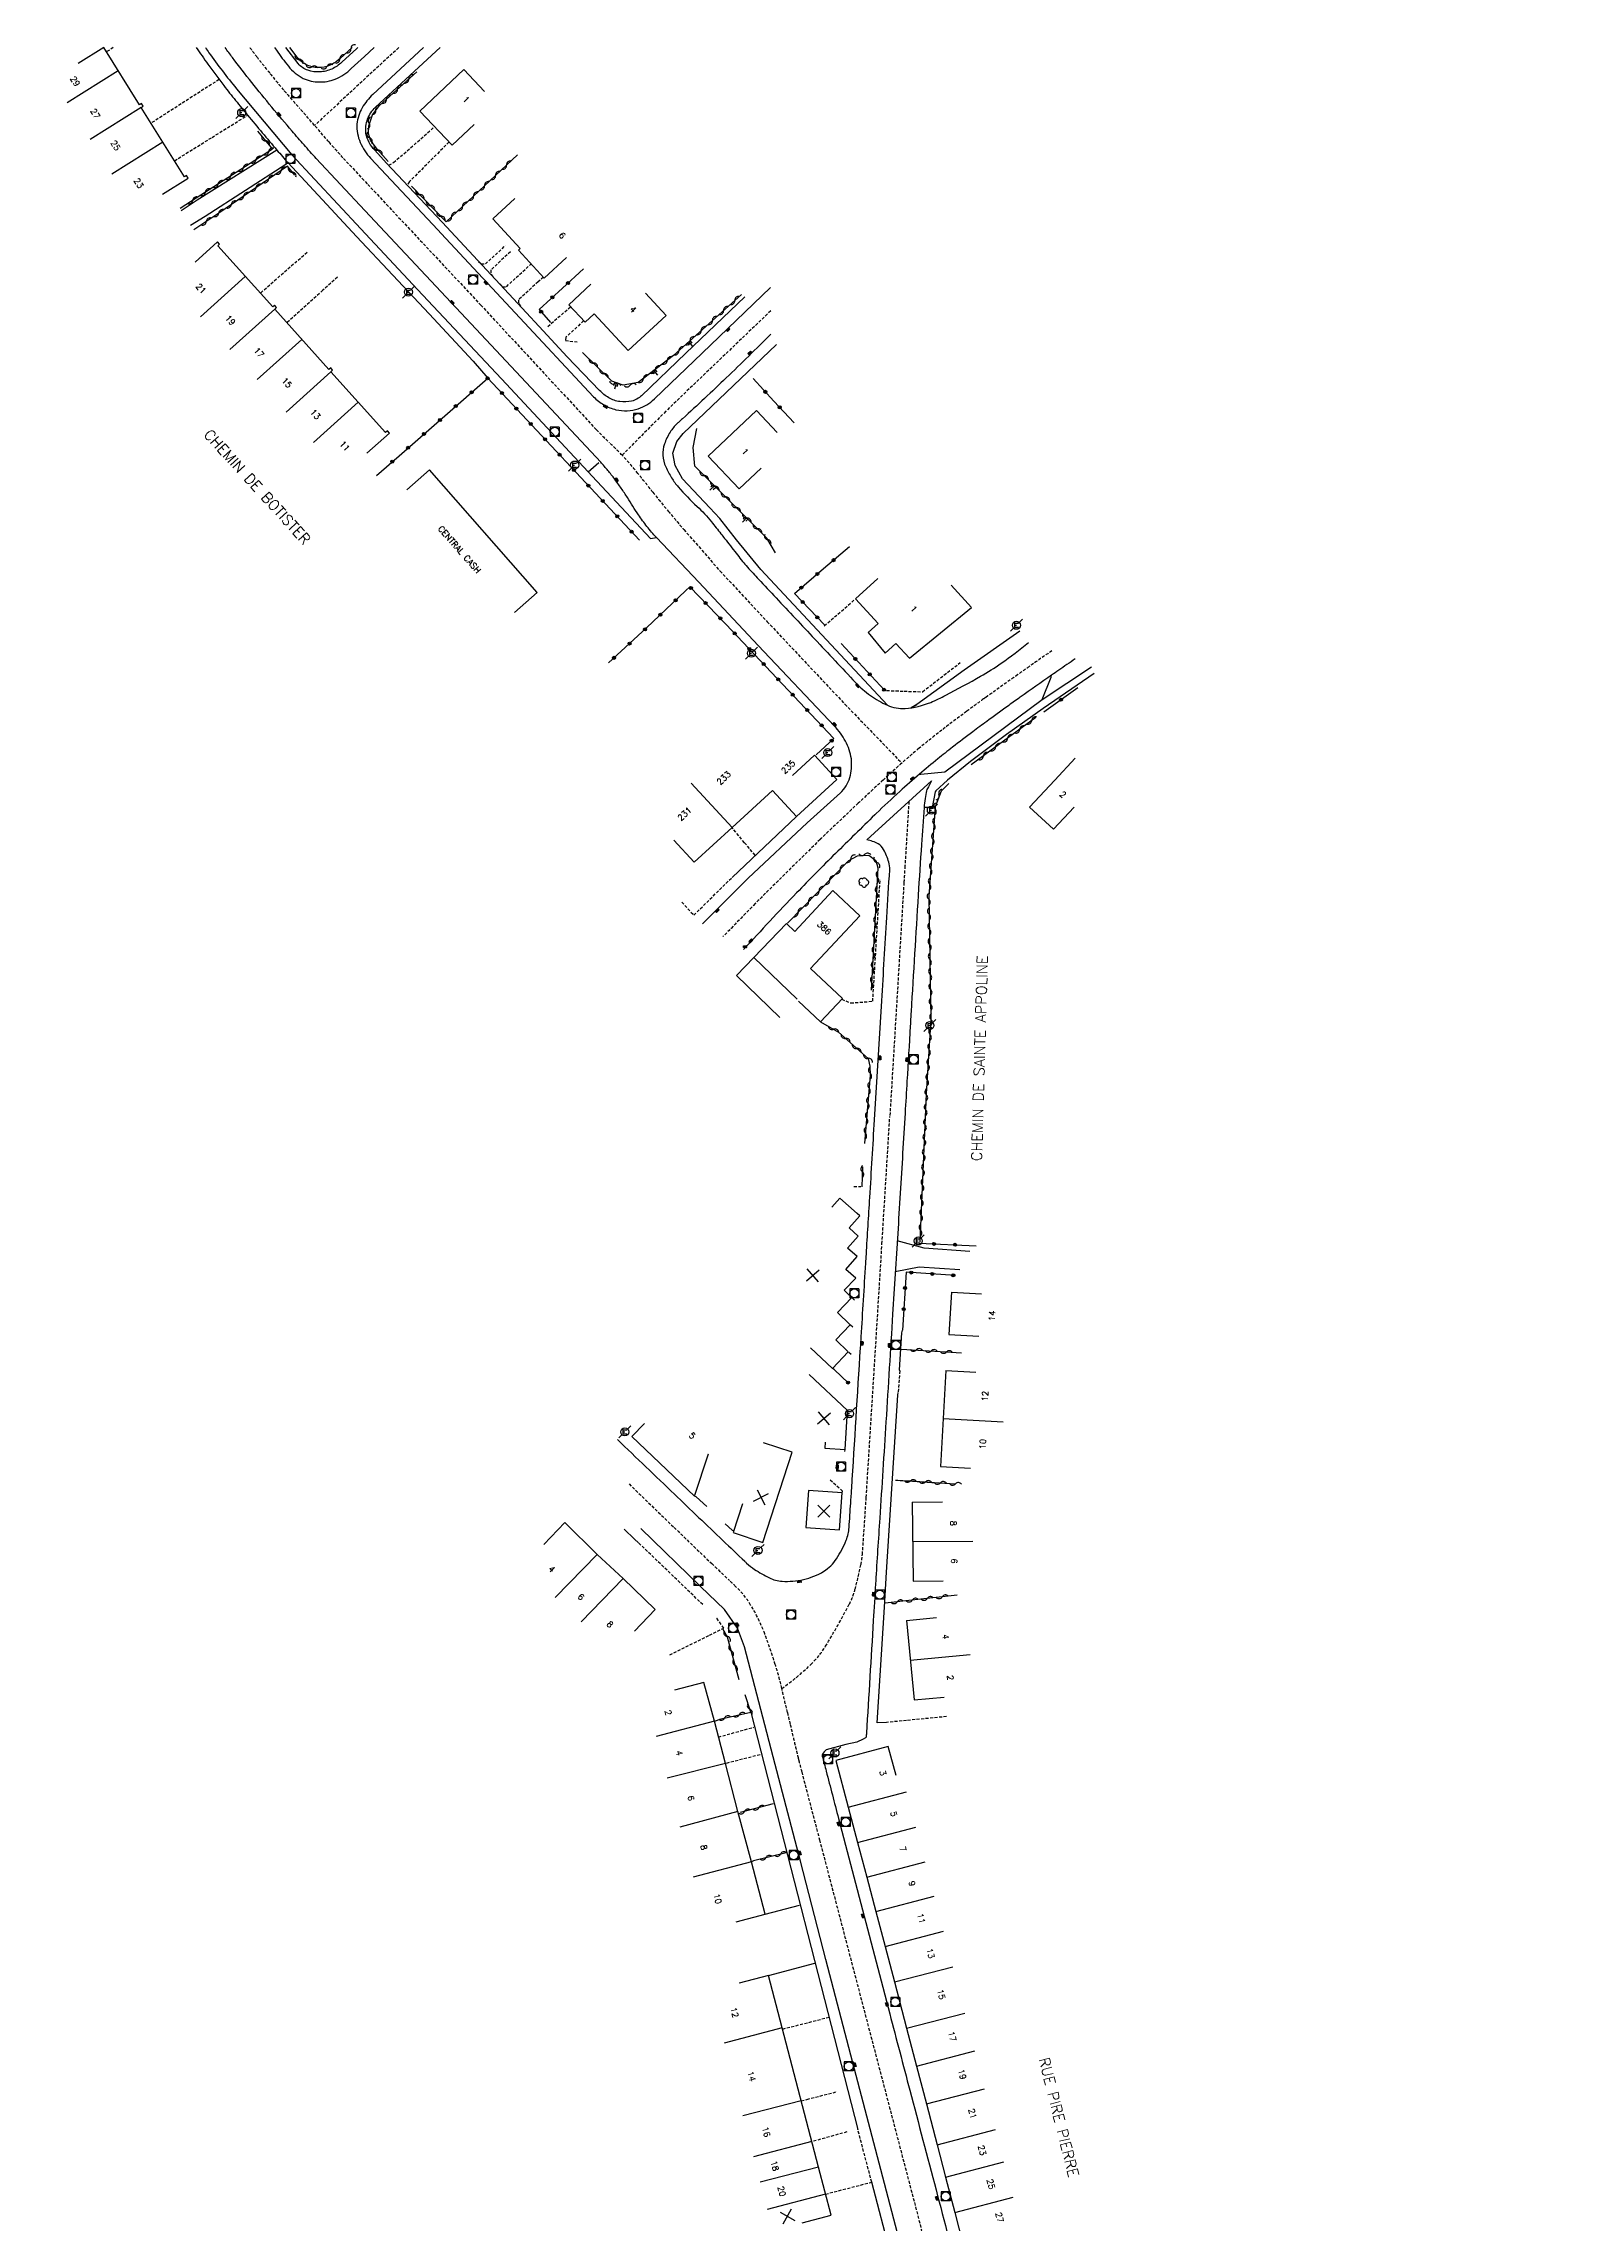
# Model space of a CAD drawing. Header units: millimetres. Extents: x 256000 to 257000, y 144000 to 145001.
# Drawn here: x 256135.8 to 256391, y 144638.7 to 145000.7 of the extents above; entities that cross this region are included whole.
import ezdxf
from ezdxf.enums import TextEntityAlignment as Align

# ---------------------------------------------------------------- set-up
doc = ezdxf.new("R2010")
doc.units = ezdxf.units.MM
doc.linetypes.add('DASHED', pattern=[0.75, 0.5, -0.25])
doc.layers.get('0').update_dxf_attribs({"linetype": 'CONTINUOUS'})
for name, color, linetype in [('W0001', 6, 'DASHED'), ('W0008', 7, 'CONTINUOUS'), ('W0017', 7, 'CONTINUOUS'), ('W0100', 7, 'CONTINUOUS'), ('W0112', 1, 'DASHED'), ('W0211', 2, 'CONTINUOUS'), ('W0300', 7, 'CONTINUOUS'), ('W0310', 3, 'CONTINUOUS'), ('W0322', 7, 'CONTINUOUS'), ('W0400', 7, 'CONTINUOUS'), ('W0420', 7, 'CONTINUOUS'), ('W0471', 7, 'CONTINUOUS'), ('W0984', 7, 'CONTINUOUS'), ('W0989', 7, 'CONTINUOUS'), ('W0991', 7, 'CONTINUOUS'), ('W1102', 7, 'CONTINUOUS')]:
    doc.layers.add(name, color=color, linetype=linetype)
doc.styles.get("Standard").update_dxf_attribs({"font": 'romans.shx', "width": 0.85})

# ---------------------------------------------------------------- blocks, each defined once
blk = doc.blocks.new('T420')
for p, q in [((0.75, 0.75), (-0.75, 0.75)), ((-0.75, 0.75), (-0.75, -0.75)), ((0.75, 0.75), (0.75, -0.75)), ((0.75, -0.75), (-0.75, -0.75))]:
    blk.add_line(p, q)
blk.add_ellipse((0, 0), major_axis=(-0.53, 0.53), ratio=1, start_param=3.926991, end_param=10.210176)
blk = doc.blocks.new('T400')
for p, q in [((-0.15, 0.3), (0.15, 0.3)), ((-0.15, -0.25), (-0.15, 0.3)), ((-0.15, 0.15), (0.15, 0.15)), ((-0.15, 0), (0.15, 0)), ((0.15, 0.3), (0.15, -0.25)), ((-0.15, -0.15), (0.15, -0.15)), ((-0.15, -0.25), (-0.15, -0.3)), ((-0.15, -0.3), (0.15, -0.3)), ((0.15, -0.3), (0.15, -0.25))]:
    blk.add_line(p, q)
blk = doc.blocks.new('T471')
for p, q in [((-0.333334, 0.333334), (-0.333334, -0.333334)), ((-0.333334, 0.333334), (0.333334, 0.333334)), ((-0.333334, 0), (0, 0)), ((0.500001, 0.500001), (1.000002, 1.000002)), ((-0.500001, -0.500001), (-1.000002, -1.000002)), ((-0.333334, -0.333334), (0.333334, -0.333334))]:
    blk.add_line(p, q)
blk.add_ellipse((0, 0), major_axis=(0.471405, 0.471405), ratio=1, start_param=5.4977871438, end_param=11.780972451)
blk = doc.blocks.new('T300')
for p, q in [((-0.8, 0.51), (-0.86, 0.34)), ((-0.86, 0.34), (-0.86, 0.17)), ((-0.86, 0.17), (-0.74, 0.06)), ((-0.69, 0.63), (-0.8, 0.51)), ((-0.8, -0.06), (-0.74, 0.06)), ((-0.74, 0.06), (-0.69, 0.11)), ((-0.57, 0.69), (-0.69, 0.63)), ((-0.46, 0.69), (-0.57, 0.69)), ((-0.29, 0.63), (-0.46, 0.69)), ((-0.29, 0.63), (-0.17, 0.74)), ((-0.23, 0.57), (-0.29, 0.63)), ((-0.17, 0.74), (-0.06, 0.8)), ((-0.06, 0.8), (0.06, 0.8)), ((0.06, 0.8), (0.23, 0.74)), ((0.23, 0.74), (0.34, 0.63)), ((0.34, 0.63), (0.4, 0.51)), ((0.46, 0.46), (0.34, 0.46)), ((0.4, 0.51), (0.4, 0.46)), ((0.57, 0.4), (0.46, 0.46)), ((0.57, 0.4), (0.69, 0.29)), ((0.69, 0.29), (0.74, 0.17)), ((0.74, 0.06), (0.69, -0.17)), ((0.74, 0.17), (0.74, 0.06)), ((-0.8, -0.17), (-0.8, -0.06)), ((-0.8, -0.23), (-0.8, -0.17)), ((-0.74, -0.34), (-0.8, -0.23)), ((-0.69, -0.4), (-0.74, -0.34)), ((-0.51, -0.46), (-0.69, -0.4)), ((-0.4, -0.46), (-0.51, -0.46)), ((-0.4, -0.46), (-0.34, -0.46)), ((-0.34, -0.46), (-0.34, -0.4)), ((-0.34, -0.51), (-0.34, -0.46)), ((-0.29, -0.63), (-0.34, -0.51)), ((-0.17, -0.74), (-0.29, -0.63)), ((-0.06, -0.8), (-0.17, -0.74)), ((0.06, -0.8), (-0.06, -0.8)), ((0.17, -0.74), (0.06, -0.8)), ((0.23, -0.69), (0.17, -0.74)), ((0.29, -0.46), (0.23, -0.46)), ((0.29, -0.63), (0.23, -0.69)), ((0.46, -0.4), (0.29, -0.46)), ((0.34, -0.51), (0.29, -0.63)), ((0.34, -0.51), (0.34, -0.46)), ((0.57, -0.34), (0.46, -0.4)), ((0.63, -0.29), (0.57, -0.34)), ((0.69, -0.17), (0.63, -0.29))]:
    blk.add_line(p, q)
blk = doc.blocks.new('t322o')
at = {"color": 0, "linetype": 'Continuous'}
for radius in [0.25, 0.15]:
    blk.add_circle((0, 0), radius, dxfattribs=at)
blk = doc.blocks.new('t310o')
at = {"color": 0, "linetype": 'Continuous'}
for centre, start, end in [((-0.5, 0.38), 216.8699, 323.1304), ((0.5, -0.37), 36.8699, 143.1303)]:
    blk.add_arc(centre, 0.625, start, end, dxfattribs=at)
blk = doc.blocks.new('t211o')
at = {"color": 0, "linetype": 'Continuous'}
for p, q in [((-0.29, 0.5), (-0.29, 0)), ((0, 1), (0, 0)), ((0.29, 0.5), (0.29, 0))]:
    blk.add_line(p, q, dxfattribs=at)
blk = doc.blocks.new('t991o')
at = {"color": 0, "linetype": 'Continuous'}
for p, q in [((-1, 1), (1, -1)), ((-1, -1), (1, 1))]:
    blk.add_line(p, q, dxfattribs=at)

msp = doc.modelspace()

# ---------------------------------------------------------------- linework, layer by layer
at = {"layer": 'W0001'}
for points in [[(256295.03, 144586.36, -0.000002), (256297.34, 144577.54, 0.000001), (256299.64, 144568.73, 0.000219)], [(256233.01, 144761.6, 0.000885), (256240.48, 144754.38, 0.001062), (256246.72, 144748.39, 0.000313), (256249.7, 144745.55, -0.000936), (256250.7, 144744.6, -0.06395), (256253.19, 144741.51, -0.047511), (256255.53, 144736.72, -0.014347), (256257.28, 144731.66, -0.018565), (256258.37, 144727.66, -0.001005), (256259.29, 144723.67, 0.002009), (256259.76, 144721.67, 0.000369), (256261.06, 144716.2, 0.004354), (256261.17, 144715.74, 0.00089), (256261.67, 144713.82, 0.000151), (256264.62, 144702.54, 0.000016), (256281.55, 144637.86, -0.000036), (256289.23, 144608.53)], [(256170.04, 145000, 0.002665), (256171.16, 144998.53, 0.006), (256173.42, 144995.66, 0.0068), (256175.76, 144992.84, 0.0042), (256178.27, 144989.97, -0.0024), (256180.79, 144987.09, -0.0004), (256183.16, 144984.34, 0.0097), (256185.58, 144981.62), (256189.62, 144977.3), (256208.36, 144957.3), (256227.56, 144936.61, 0.0143), (256229.7, 144934.47, -0.0102), (256231.85, 144932.35, -0.0208), (256234.47, 144929.34, -0.0028), (256236.96, 144926.2, 0.006), (256239.5, 144923.07, 0.0057), (256242.12, 144920), (256248.11, 144913.12), (256255.94, 144904.72), (256268.85, 144891.02), (256278.29, 144881.25), (256278.29, 144881.25)], [(256303.22, 144899.9, 0.001163), (256299.45, 144897.28, 0.002273), (256297.53, 144895.93, 0.000053), (256292.23, 144892.16, 0.000803), (256291.88, 144891.91, 0.005005), (256289.07, 144889.85, 0.003377), (256284.96, 144886.74, 0.008258), (256281.15, 144883.71, 0.010634), (256278.29, 144881.25, 0.003585), (256275.18, 144878.43, 0.002675), (256271.06, 144874.59, 0.000772), (256266.68, 144870.45, 0.00192), (256264.93, 144868.77, 0.002847), (256264.73, 144868.58, 0.00007), (256256.71, 144860.67, 0.003673), (256253.95, 144857.92, 0.001872), (256248.6, 144852.45), (256248.6, 144852.45)], [(256279.46, 144874.85, 0.000022), (256278.81, 144864.17, 0.000084), (256278.64, 144861.41), (256276.3, 144822.6, -0.00018), (256276.29, 144822.44, -0.000001), (256275, 144801.45, -0.000495), (256272.38, 144759.36, -0.002199), (256271.74, 144749.88, -0.034165), (256271.5, 144748.19, -0.013697), (256270.51, 144744.07, -0.054037), (256269.56, 144741.63, -0.017623), (256265.62, 144734.66, -0.063357), (256263.18, 144731.63, -0.039439), (256258.37, 144727.66), (256258.37, 144727.66)], [(256301.12, 144563.11, -0.000026), (256313.71, 144515.14, -0.002102)]]:
    msp.add_lwpolyline(points, format="xyb", dxfattribs=at)
for points in [[(256194.75, 145000), (256188.68, 144994.38), (256180.79, 144987.09), (256180.79, 144987.09)], [(256256.53, 144956.32), (256239.11, 144939.65), (256231.85, 144932.35), (256231.85, 144932.35)]]:
    msp.add_lwpolyline(points, dxfattribs=at)
at = {"layer": 'W0008'}
for p, q in [((256301.58, 144891.82), (256309.77, 144897.23)), ((256272.47, 144868.5), (256283.23, 144878.28)), ((256250.11, 144862.28), (256260.81, 144872.38)), ((256253.22, 144723.71), (256270.98, 144654.47)), ((256255.62, 144690.2), (256261.33, 144691.68)), ((256256.14, 144680.04), (256263.83, 144682.04))]:
    msp.add_line(p, q, dxfattribs=at)
for points in [[(256161.14, 145000, 0.004618), (256163.07, 144997.26, 0.0086), (256165.71, 144993.7, 0.0058), (256167.66, 144991.23, 0.0035), (256169.66, 144988.78, 0.0019), (256172.1, 144985.88, 0.0003), (256174.54, 144982.99, 0.0028), (256175.45, 144981.93, 0.0088), (256176.38, 144980.88), (256187.75, 144968.63), (256199.8, 144955.81), (256207.14, 144947.98), (256209.55, 144945.15), (256209.55, 144945.15)], [(256162.65, 145000, 0.001944), (256163.24, 144999.16, 0.0087), (256165.49, 144996.13, 0.0104), (256167.84, 144993.18), (256177.02, 144982.22), (256188.44, 144969.9), (256197.87, 144959.83), (256211.82, 144945.02), (256226.24, 144929.59), (256228, 144931.15), (256228, 144931.15)], [(256245.2, 144854.59), (256252.8, 144862.17), (256262.58, 144871.31), (256268.09, 144876.29, 0.1352), (256269.64, 144878.84, 0.1025), (256269.91, 144881.93, 0.0949), (256268.94, 144884.9, 0.0652), (256267.1, 144887.4), (256254.46, 144900.78), (256244.58, 144911.27), (256237.55, 144918.71, -0.0222), (256235.98, 144920.52, -0.0186), (256234.57, 144922.46, -0.0075), (256233.64, 144923.88, 0.0014), (256232.74, 144925.32, 0.0079), (256231.7, 144926.88, 0.0109), (256230.61, 144928.4, 0.0127), (256229.49, 144929.82, 0.0141), (256228.29, 144931.17), (256202.62, 144958.6), (256189.14, 144972.98), (256181.07, 144981.62, -0.0067), (256179.04, 144983.85, -0.0036), (256177.06, 144986.13, -0.0041), (256173.68, 144990.14, -0.0056), (256170.37, 144994.2, -0.007), (256167.17, 144998.35, -0.003331), (256165.94, 145000, -0.0048)], [(256174.13, 145000), (256174.46, 144999.56, 0.019), (256176.44, 144996.92, 0.1044), (256178.92, 144994.89, 0.1054), (256181.54, 144994.3, 0.0984), (256184.22, 144994.76, 0.0557), (256185.64, 144995.52, 0.036), (256186.89, 144996.52), (256189.09, 144998.53), (256190.67, 145000)], [(256187.95, 145000), (256187.82, 144999.88), (256185.3, 144997.56, -0.0806), (256183.64, 144996.45, -0.0932), (256181.67, 144995.96, -0.0991), (256179.67, 144996.25, -0.1404), (256178.08, 144997.35), (256176.01, 145000)], [(256198.87, 145000), (256190.46, 144992.24, 0.0781), (256188.69, 144990.01, 0.1086), (256187.83, 144987.32, 0.1183), (256188.38, 144984.26, 0.0881), (256190.1, 144981.63), (256201.24, 144969.75), (256201.81, 144969.14), (256214.1, 144955.99), (256227.11, 144942.06, 0.0727), (256228.81, 144940.71, 0.0745), (256230.83, 144939.9, 0.0674), (256232.7, 144939.72, 0.0704), (256234.53, 144940.06, 0.0581), (256235.96, 144940.73, 0.0525), (256237.21, 144941.7), (256245.14, 144949.3), (256256.51, 144960.18), (256256.51, 144960.18)], [(256252.21, 144958.62), (256242.45, 144949.29), (256235.09, 144942.23, -0.1279), (256233.43, 144941.34, -0.0995), (256231.48, 144941.24, -0.0925), (256229.64, 144941.89, -0.0718), (256228.12, 144943.08), (256222.75, 144948.66), (256218.76, 144952.99), (256215.28, 144956.73), (256201.95, 144971.02), (256192.75, 144980.84), (256190.78, 144982.97, -0.0623), (256189.84, 144984.26, -0.087), (256189.32, 144985.77, -0.1251), (256189.6, 144988.13, -0.1171), (256190.9, 144990.11), (256201.64, 145000)], [(256345.12, 144420.41, 0.000002), (256349.62, 144406.3, 0.000003), (256352.75, 144396.5, 0.00002)], [(256256.55, 144952.46, -0.005956), (256249.15, 144945.2, -0.006211), (256241.89, 144938.41, -0.000392), (256241.22, 144937.8, 0.001167), (256241, 144937.6, 0.067017), (256239.83, 144936.19, 0.055893), (256238.88, 144934.22, 0.098357), (256238.61, 144932.34, 0.094125), (256239.09, 144930.42, 0.032681), (256240.07, 144928.59, 0.036132), (256241.18, 144927.08, 0.031212), (256244.3, 144923.86, -0.040003), (256246.68, 144921.3, -0.000335), (256248.25, 144919.31, -0.00086), (256248.86, 144918.54, -0.002658), (256250.78, 144916.07, 0.005963), (256251.64, 144914.97, 0.012751), (256252.45, 144914.02, 0.005818), (256254.29, 144912.01, 0.000082), (256254.49, 144911.79, 0.000006), (256257.42, 144908.67, 0.000201), (256263.81, 144901.86, 0.000189), (256270.6, 144894.63, 0.049127), (256273.1, 144892.46, 0.050619), (256275.89, 144890.86, 0.120956), (256278.86, 144890.33, 0.083162), (256283.09, 144891.33, 0.021565), (256285.6, 144892.5, 0.009072), (256291.38, 144895.67, 0.023235), (256294.79, 144897.82, 0.016458), (256299.34, 144901.24), (256299.34, 144901.24)], [(256307.09, 144898.55, 0.00112), (256304.34, 144896.66, 0.002623), (256303.17, 144895.85, 0.000055), (256297.96, 144892.19, 0.001335), (256297.75, 144892.05, 0.002403), (256295.82, 144890.66, 0.001343), (256292.38, 144888.16, 0.003476), (256290.07, 144886.44, 0.00238), (256286.72, 144883.89, 0.006659), (256284.26, 144881.94, 0.005289), (256281.23, 144879.42, 0.008206), (256277.94, 144876.53, 0.006718), (256274.03, 144872.89, 0.003509), (256273.8, 144872.66, 0.000125), (256267.27, 144866.24, 0.007097), (256260.83, 144859.71, 0.005051), (256252.01, 144850.31), (256252.01, 144850.31)], [(256283.23, 144878.28, -0.017828), (256282.55, 144877.01, 0.071734), (256282.41, 144876.67, 0.022185), (256282.15, 144875.35, 0.020048), (256281.98, 144873.87, 0.001827), (256281.55, 144867.73, 0.001333), (256281.01, 144859.3, 0.000051), (256279.83, 144839.96, 0.000426), (256279.69, 144837.62, 0.000385), (256279.15, 144828.44, -0.000671), (256278.83, 144823.16, -0.000258), (256278.43, 144816.51, -0.000129), (256277.61, 144803.18, -0.00012), (256276.77, 144789.79, -0.00009), (256275.65, 144771.92, -0.000804), (256274.62, 144755.9, 0.001226), (256273.95, 144745.39, 0.000316), (256273.93, 144745.01, -0.000019), (256273.56, 144738.94, -0.000676), (256272.41, 144720.22, -0.019718), (256272.35, 144719.58, -0.227471), (256272.26, 144719.44, -0.021433), (256270.8, 144718.74), (256268.98, 144718.34), (256265.72, 144717.45, 0.068127), (256265.12, 144716.75, 0.211435), (256265.07, 144716.44, 0.000016), (256265.73, 144713.92, -0.000005), (256267.78, 144706.09), (256276.28, 144673.68, 0.000294), (256279.62, 144660.96, -0.000227), (256283.97, 144644.44, -0.000695), (256288.08, 144628.69, 0.000585)], [(256231.09, 144768.96, 0.000374), (256240.54, 144759.9, 0.00044), (256248.58, 144752.21, 0.000018), (256252.21, 144748.76, 0.000204), (256252.53, 144748.44, 0.046562), (256253.82, 144747.43, 0.026623), (256256.31, 144746, 0.105734), (256258.4, 144745.45, 0.064336), (256261.94, 144745.73, 0.08781), (256265.33, 144747.11, 0.108914), (256267.45, 144749.19, 0.048953), (256269.04, 144752.25, 0.077494), (256269.53, 144754.38, 0.000837), (256269.81, 144758.42, 0.001383), (256269.97, 144760.87, 0.000008), (256271.43, 144784.21, 0.000098), (256271.55, 144786.02, 0.000011), (256272.31, 144798.22, 0.000087), (256272.4, 144799.72, 0.000192), (256272.98, 144809.16, 0.000141), (256273.76, 144822.04), (256274.96, 144841.79, -0.000041), (256275.8, 144855.63, 0.000073), (256276.28, 144863.53, 0.087768), (256276.13, 144864.82, 0.050335), (256275.27, 144866.9, 0.141806), (256274.36, 144867.84, 0.091508), (256272.47, 144868.5), (256272.47, 144868.5)], [(256464.57, 144519.81, -0.000004), (256465.18, 144531.04, -0.001345)], [(256455.11, 144395.52, -0.000004), (256462.65, 144403.97, -0.000047)], [(256355.22, 144388.75, -0.000007), (256362.36, 144366.39, -0.00164)]]:
    msp.add_lwpolyline(points, format="xyb", dxfattribs=at)
for points in [[(256275.89, 144890.86), (256254.91, 144913.37), (256250.84, 144918.29), (256248.05, 144921.84), (256246.41, 144923.6), (256241.88, 144928.42), (256240.66, 144930.67), (256240.26, 144932.71), (256240.92, 144934.63), (256242, 144935.97), (256257.46, 144950.73), (256257.46, 144950.73)], [(256226.24, 144929.59), (256226.87, 144928.89), (256236.55, 144918.51), (256237.55, 144918.71), (256237.55, 144918.71)], [(256297.9, 144903.17), (256288.66, 144896.69), (256280.79, 144890.96), (256279.86, 144890.44), (256280.79, 144890.96)], [(256281.23, 144879.42), (256281.45, 144879.4), (256285.46, 144879.8), (256301.58, 144891.82), (256303.07, 144895.49), (256303.17, 144895.85), (256303.17, 144895.85)], [(256310.25, 144896.11), (256301.74, 144890.33), (256295.65, 144886.01), (256289.71, 144881.52), (256285.85, 144878.42), (256283.95, 144876.62), (256283.82, 144876.46), (256283.32, 144873.86), (256281.98, 144873.87), (256281.98, 144873.87)], [(256289.58, 144800.18), (256282, 144800.71), (256277.52, 144801.98), (256277.52, 144801.98)], [(256277.21, 144796.89), (256281.17, 144797.66), (256287.91, 144797.2), (256287.91, 144797.2)], [(256277.94, 144780.37), (256277.91, 144780.54), (256278.27, 144786.66), (256278.4, 144787.13), (256278.4, 144787.13)], [(256275.77, 144722.02), (256274.21, 144721.94), (256275.4, 144741.16), (256275.76, 144746.98), (256277.64, 144776.35), (256277.68, 144776.79), (256277.68, 144776.79)], [(256232.18, 144754.08), (256233.89, 144752.44), (256234.57, 144751.84), (256234.57, 144751.84)], [(256268.17, 144580.11), (256279.95, 144584.45), (256283, 144585.98), (256284.62, 144587.33), (256286.64, 144589.74), (256287.41, 144591.78), (256288.03, 144595.01), (256287.81, 144598.25), (256285.5, 144607.08), (256280.34, 144626.7), (256275.43, 144645.47), (256269.84, 144666.8), (256265.68, 144682.69), (256261.46, 144698.98), (256257.28, 144715.03), (256252.15, 144734.55), (256250.99, 144737.65), (256248.87, 144740.75), (256244.86, 144744.58), (256234.94, 144754.23), (256234.94, 144754.23)], [(256269.17, 144582.05), (256275.41, 144584.4), (256277.36, 144585.12), (256280.87, 144586.6), (256282.61, 144587.84), (256284.63, 144590.37), (256285.59, 144592.7), (256286.02, 144595.39), (256285.93, 144597.46), (256273.3, 144645.72), (256273.3, 144645.72)]]:
    msp.add_lwpolyline(points, dxfattribs=at)
at = {"layer": 'W0017'}
for points in [[(256174.54, 144982.99), (256161.28, 144974.66), (256158.64, 144972.89), (256158.64, 144972.89)], [(256160.18, 144970.52), (256162.62, 144972.04), (256175.99, 144980.65), (256176.38, 144980.88), (256176.38, 144980.88)]]:
    msp.add_lwpolyline(points, dxfattribs=at)
at = {"layer": 'W0100'}
for p, q in [((256286.52, 144793.44), (256286.08, 144786.43)), ((256285.61, 144780.45), (256284.71, 144764.51)), ((256280.03, 144758.6), (256280.17, 144745.45)), ((256280.17, 144745.45), (256285.17, 144745.5)), ((256279.06, 144738.96), (256280.34, 144725.75)), ((256280.34, 144725.75), (256285.31, 144726.23))]:
    msp.add_line(p, q, dxfattribs=at)
for points in [[(256155.56, 144975.7), (256159.79, 144978.36), (256159.53, 144978.78), (256159.19, 144978.57), (256151.97, 144990.07), (256152.31, 144990.28), (256152.05, 144990.71), (256151.71, 144990.49), (256145.77, 145000), (256141.53, 144997.35)], [(256208.99, 144992.72), (256205.56, 144996.35), (256198.26, 144989.48), (256203.62, 144983.81), (256207.26, 144987.24), (256207.26, 144987.24)], [(256214.05, 144974.97), (256210.38, 144971.58), (256214.92, 144966.67), (256214.63, 144966.4), (256218.93, 144961.75), (256222.6, 144965.15), (256222.6, 144965.15)], [(256189.49, 144932.69), (256193.21, 144936.03), (256192.87, 144936.4), (256192.58, 144936.13), (256183.5, 144946.19), (256183.79, 144946.46), (256183.46, 144946.83), (256183.16, 144946.56), (256174.17, 144956.6), (256174.47, 144956.86), (256174.14, 144957.23), (256173.84, 144956.97), (256164.72, 144967.1), (256165.01, 144967.37), (256164.68, 144967.74), (256160.96, 144964.39), (256160.96, 144964.39)], [(256226.65, 144960.73), (256222.99, 144957.33), (256225.71, 144954.44), (256227.2, 144955.84), (256232.87, 144949.74), (256239.15, 144955.56), (256235.74, 144959.23), (256235.74, 144959.23)], [(256257.58, 144936.13), (256254.14, 144939.76), (256246.14, 144932.2), (256251.3, 144926.76), (256254.93, 144930.2), (256254.93, 144930.2)], [(256213.99, 144906.27), (256217.74, 144909.58), (256199.85, 144929.9), (256196.09, 144926.6), (256196.09, 144926.6)], [(256274.32, 144911.86), (256270.62, 144908.5), (256274.34, 144904.4), (256272.7, 144902.91), (256275.5, 144899.48), (256277.31, 144901.12), (256279.54, 144898.67), (256289.86, 144907.06), (256286.5, 144910.77), (256286.5, 144910.77)], [(256240.43, 144868.47), (256243.81, 144864.78), (256250.1, 144870.55), (256256.83, 144876.72), (256260.81, 144872.38), (256267.51, 144878.53), (256263.81, 144882.58), (256260.13, 144879.2), (256260.13, 144879.2)], [(256307.1, 144882.06), (256303.69, 144878.41), (256299.48, 144873.92), (256303.47, 144870.28), (256306.89, 144873.93), (256306.89, 144873.93)], [(256250.82, 144845.97), (256250.82, 144845.97), (256253.73, 144848.98), (256259.14, 144854.61), (256260.5, 144853.31), (256266.85, 144860.1), (256271.32, 144855.92), (256263.13, 144847.17), (256268.43, 144842.19), (256264.78, 144838.29), (256261.13, 144841.71)], [(256263.12, 144784.18), (256266.76, 144780.76), (256269.39, 144783.55), (256267.31, 144785.5), (256269.72, 144788.02), (256267.6, 144790.05), (256269.98, 144792.54), (256269.26, 144793.24), (256268.7, 144793.76), (256270.63, 144795.78), (256269, 144797.21), (256270.86, 144799.33), (256269.29, 144800.71), (256271.07, 144802.74), (256269.53, 144804.09), (256271.3, 144806.11), (256270.88, 144806.49), (256267.99, 144809.02), (256266.67, 144807.52), (256266.67, 144807.52)], [(256286.52, 144793.44), (256291.51, 144793.13)], [(256286.08, 144786.43), (256291.07, 144786.12)], [(256265.59, 144768.55), (256265.52, 144767.56), (256268.86, 144767.34), (256269.28, 144773.82), (256262.93, 144779.78), (256262.93, 144779.78)], [(256285.61, 144780.45), (256290.6, 144780.17)], [(256235.54, 144771.66), (256233.47, 144769.49), (256243.88, 144759.59), (256246.2, 144766.59), (256246.2, 144766.59)], [(256251.83, 144758.29), (256250.29, 144753.53), (256255.24, 144751.9), (256260.1, 144766.88), (256255.35, 144768.43), (256255.35, 144768.43)], [(256284.71, 144764.51), (256289.7, 144764.23)], [(256280.03, 144758.6), (256285.03, 144758.65)], [(256233.88, 144737.16), (256237.34, 144740.77), (256232.04, 144745.92), (256227.73, 144749.9), (256222.32, 144755.18), (256218.86, 144751.57), (256218.86, 144751.57)], [(256279.06, 144738.96), (256284.03, 144739.44)], [(256250.78, 144688.93), (256255.62, 144690.2), (256253.34, 144698.89), (256251.06, 144707.24), (256249.04, 144715.22), (256247.2, 144722.21), (256245.4, 144728.65), (256240.57, 144727.38)], [(256277.33, 144713.19), (256276.05, 144718.02), (256267.35, 144715.71), (256269.41, 144707.95), (256270.95, 144702.11), (256272.48, 144696.33), (256273.97, 144690.64), (256275.53, 144684.81), (256277.07, 144678.94), (256279.08, 144671.26), (256280.72, 144664.99), (256282.37, 144658.7), (256284.14, 144651.91), (256285.54, 144646.56), (256287.08, 144640.68), (256288.42, 144635.5)], [(256261.74, 144638.98), (256266.57, 144640.26), (256264.46, 144648.23), (256258.44, 144671.32), (256256.14, 144680.04), (256251.3, 144678.77), (256251.3, 144678.77)]]:
    msp.add_lwpolyline(points, dxfattribs=at)
msp.add_lwpolyline([(256262.79, 144760.51), (256262.36, 144754.4), (256267.95, 144754), (256268.39, 144760.11)], close=True, dxfattribs=at)
at = {"layer": 'W0112'}
for p, q in [((256147.37, 145000), (256146.25, 144999.3)), ((256164.93, 144994.7), (256153.68, 144987.49)), ((256171.84, 144959.32), (256179.66, 144966.15)), ((256219.5, 144953.7), (256223.29, 144957.01)), ((256265.42, 144904.03), (256270.57, 144908.46)), ((256270.34, 144810.95), (256271.46, 144810.98)), ((256270.41, 144792.13), (256269.98, 144792.54)), ((256270.14, 144787.62), (256269.72, 144788.02)), ((256269.87, 144783.1), (256269.39, 144783.55)), ((256277.94, 144780.37), (256277.68, 144776.79)), ((256268.84, 144766.99), (256268.86, 144767.34)), ((256268.46, 144760.38), (256266.36, 144762.24)), ((256268.39, 144760.11), (256268.46, 144760.38)), ((256245.25, 144741.57), (256234.57, 144751.84)), ((256247.83, 144719.6), (256253.7, 144721.22)), ((256249.18, 144715.28), (256254.79, 144716.72)), ((256258.49, 144671.13), (256266.3, 144673.12))]:
    msp.add_line(p, q, dxfattribs=at)
for points in [[(256157.52, 144981.23), (256163.77, 144985.11), (256169.66, 144988.78), (256169.66, 144988.78)], [(256193.14, 144980.48), (256193.9, 144980.92), (256200.13, 144986.33), (256200.72, 144986.87)], [(256203.12, 144984.34), (256196.54, 144977.76), (256196.21, 144977.19), (256196.21, 144977.19)], [(256208.03, 144964.53), (256208.44, 144964.13), (256209.15, 144964.09), (256212.41, 144967.09), (256212.41, 144967.09)], [(256213.32, 144966.11), (256210.07, 144963.12), (256210.07, 144962.38), (256210.44, 144961.97), (256210.44, 144961.97)], [(256184.6, 144961.91), (256182.17, 144959.72), (256176.2, 144954.33), (256176.2, 144954.33)], [(256211.53, 144960.82), (256212.01, 144960.3), (256212.63, 144960.32), (256215.9, 144963.33), (256216.74, 144964.11), (256216.74, 144964.11)], [(256218.77, 144961.92), (256217.91, 144961.12), (256214.66, 144958.14), (256214.62, 144957.51), (256215.1, 144957.03), (256215.1, 144957.03)], [(256225.45, 144954.64), (256222.52, 144951.94), (256222.45, 144951.37), (256224.39, 144951.16), (256224.39, 144951.16)], [(256275.77, 144893.3), (256278.66, 144893.18), (256281.73, 144893.09), (256288, 144897.94), (256288, 144897.94)], [(256253.95, 144865.96), (256252.17, 144868.04), (256250.1, 144870.55), (256250.1, 144870.55)], [(256241.76, 144858.18), (256243.76, 144856.01), (256250.11, 144862.28), (256250.11, 144862.28)], [(256268.31, 144842.06), (256269.82, 144841.43), (256273.47, 144841.72), (256274.69, 144861.95), (256274.69, 144861.95)], [(256239.75, 144733.25), (256246.35, 144736.5), (256248.72, 144737.66), (256247.51, 144739.43), (256247.51, 144739.43)], [(256285.72, 144722.99), (256279.08, 144722.34), (256275.77, 144722.02), (256275.77, 144722.02)], [(256261.6, 144659.22), (256262.51, 144659.45), (256267.48, 144660.71), (256267.48, 144660.71)], [(256265.62, 144643.73), (256273.3, 144645.72), (256270.98, 144654.47), (256270.98, 144654.47)], [(256269.18, 144654.06), (256265.53, 144653.04), (256263.36, 144652.44), (256263.36, 144652.44)]]:
    msp.add_lwpolyline(points, dxfattribs=at)
at = {"layer": 'W0211'}
msp.add_lwpolyline([(256243.91, 144930.51), (256243.64, 144933.65), (256244.24, 144936.8), (256244.24, 144936.8)], dxfattribs=at)
at = {"layer": 'W0310'}
for p, q in [((256300.56, 144888.83), (256289.83, 144880.95)), ((256271.75, 144814.25), (256271.66, 144810.94)), ((256256.93, 144708.5), (256251.45, 144707.05))]:
    msp.add_line(p, q, dxfattribs=at)
for points in [[(256187.04, 145000), (256185.05, 144998.19, -0.0678), (256183.63, 144997.2, -0.0921), (256181.96, 144996.7, -0.1153), (256179.81, 144997, -0.1325), (256178.08, 144998.22), (256176.67, 145000)], [(256277.22, 144762.25, -0.000001), (256280.46, 144762.04, -0.000001), (256283.69, 144761.83, 0), (256285.44, 144761.72, 0), (256287.2, 144761.61), (256287.2, 144761.61)]]:
    msp.add_lwpolyline(points, format="xyb", dxfattribs=at)
for points in [[(256193.03, 144981.12), (256191.16, 144983.16), (256190.09, 144984.64), (256189.73, 144985.73), (256189.8, 144987.04), (256190.42, 144988.84), (256191.59, 144990.37), (256197.74, 144996.01), (256197.74, 144996.01)], [(256171.3, 144986.15), (256173.78, 144983.14), (256161.15, 144975.04), (256158.45, 144973.31), (256158.45, 144973.31)], [(256177.51, 144978.82), (256176.27, 144980.3), (256164.88, 144972.55), (256160.74, 144969.74), (256160.74, 144969.74)], [(256196.9, 144977), (256202.66, 144971.1), (256210.84, 144978.78), (256214.49, 144982.2), (256214.49, 144982.2)], [(256251.65, 144959.02), (256240.36, 144948.88), (256234.54, 144944.42), (256232.02, 144943.99), (256230.14, 144944.62), (256225.29, 144949.4), (256225.29, 144949.4)], [(256257.29, 144916.17), (256255.87, 144918.59), (256243.91, 144930.51), (256243.91, 144930.51)], [(256286.12, 144877.87), (256284.84, 144876.58), (256283.83, 144873.97), (256282.75, 144859.12), (256283.13, 144838.72), (256282.35, 144826.33), (256281.3, 144801.77), (256281.3, 144801.77)], [(256259.31, 144854.67), (256269.51, 144865.07), (256270.94, 144865.87), (256272.79, 144865.96), (256273.96, 144865.06), (256274.33, 144863.88), (256273.22, 144843.54), (256273.22, 144843.54)], [(256264.78, 144838.29), (256267.76, 144836.61), (256272.68, 144832.22), (256272.97, 144830.96), (256273.03, 144829.44), (256272.1, 144818.1), (256272.1, 144818.1)], [(256278.21, 144784), (256285.6, 144783.51), (256288.18, 144783.34), (256288.18, 144783.34)], [(256287.48, 144743.16), (256279.46, 144742.27), (256275.55, 144741.84), (256275.55, 144741.84)], [(256251.26, 144729.08), (256249.36, 144736.19), (256248.62, 144737.43), (256248.62, 144737.43)], [(256247.2, 144722.21), (256248.3, 144722.63), (256253.22, 144723.71), (256252.29, 144726.6), (256252.29, 144726.6)], [(256259.07, 144700.4), (256253.67, 144699.07), (256253.34, 144698.89), (256253.34, 144698.89)]]:
    msp.add_lwpolyline(points, dxfattribs=at)
at = {"layer": 'W0322'}
for p, q in [((256268.2, 144901.1), (256275.4, 144893.36)), ((256307.5, 144893.73), (256301.88, 144889.72)), ((256281.18, 144801.55), (256290.63, 144801.15))]:
    msp.add_line(p, q, dxfattribs=at)
for points in [[(256225.46, 144963.29), (256221.95, 144960.08), (256218.08, 144956.54), (256219.97, 144954.38), (256219.97, 144954.38)], [(256191.05, 144928.98), (256194.81, 144932.27), (256209.55, 144945.15), (256234.72, 144918.26), (256234.72, 144918.26)], [(256253.61, 144945.08), (256257.06, 144941.34), (256260.39, 144937.73), (256260.39, 144937.73)], [(256265.43, 144904.19), (256260.47, 144909.42), (256265.31, 144913.53), (256269.61, 144917.19), (256269.61, 144917.19)], [(256264.06, 144882.62), (256267.03, 144885.33), (256251.92, 144901.32), (256249.14, 144904.27), (256243.1, 144910.5), (256242.37, 144909.82), (256235.9, 144903.68), (256229.59, 144897.88), (256229.59, 144897.88)], [(256287.21, 144796.2), (256279, 144796.75), (256278.4, 144787.13), (256278.4, 144787.13)], [(256269.45, 144778.35), (256267.04, 144780.58), (256266.76, 144780.76), (256266.76, 144780.76)], [(256245.91, 144757.86), (256244.17, 144759.47), (256243.88, 144759.57), (256243.88, 144759.57)], [(256248.97, 144755), (256250.15, 144753.93), (256250.39, 144753.85), (256250.39, 144753.85)]]:
    msp.add_lwpolyline(points, dxfattribs=at)
at = {"layer": 'W1102'}
for p, q in [((256148.17, 144996.15), (256139.71, 144990.83)), ((256151.97, 144990.07), (256143.51, 144984.75)), ((256155.58, 144984.32), (256147.11, 144979)), ((256169.28, 144962.03), (256161.85, 144955.34)), ((256174.17, 144956.6), (256166.74, 144949.9)), ((256178.67, 144951.58), (256171.24, 144944.89)), ((256183.5, 144946.19), (256176.07, 144939.5)), ((256188.04, 144941.16), (256180.6, 144934.47)), ((256243.34, 144877.92), (256250.1, 144870.55)), ((256250.82, 144845.97), (256258.02, 144839.04)), ((256253.73, 144848.98), (256260.93, 144842.05)), ((256285.16, 144772.48), (256295.14, 144771.91)), ((256280.1, 144752.03), (256290.1, 144752.13)), ((256227.73, 144749.9), (256220.75, 144742.74)), ((256232.04, 144745.92), (256225.07, 144738.74)), ((256279.7, 144732.36), (256289.65, 144733.32)), ((256247.2, 144722.21), (256237.53, 144719.67)), ((256249.04, 144715.22), (256239.34, 144712.76)), ((256269.41, 144707.95), (256279.08, 144710.51)), ((256251.06, 144707.24), (256241.42, 144704.61)), ((256270.95, 144702.11), (256280.62, 144704.66)), ((256253.34, 144698.89), (256243.67, 144696.35)), ((256272.48, 144696.33), (256282.15, 144698.88)), ((256273.97, 144690.64), (256283.64, 144693.18)), ((256275.53, 144684.81), (256285.19, 144687.38)), ((256277.07, 144678.94), (256286.74, 144681.48)), ((256279.08, 144671.26), (256288.75, 144673.79)), ((256258.44, 144671.32), (256248.78, 144668.76)), ((256280.72, 144664.99), (256290.4, 144667.53)), ((256261.6, 144659.22), (256251.92, 144656.7)), ((256282.37, 144658.7), (256292.04, 144661.23)), ((256284.14, 144651.91), (256293.82, 144654.44)), ((256263.36, 144652.44), (256253.68, 144649.92)), ((256264.46, 144648.23), (256254.78, 144645.71)), ((256285.54, 144646.56), (256295.22, 144649.1)), ((256265.62, 144643.73), (256255.96, 144641.16)), ((256287.08, 144640.68), (256296.76, 144643.2))]:
    msp.add_line(p, q, dxfattribs=at)

# ---------------------------------------------------------------- block references
at = {"layer": 'W0211'}
for p, rotation in [((256242.96, 144951.16), 218.966835192452), ((256230.9, 144944.33), 165.0808992303581), ((256237.13, 144946.41), 218.966835192452), ((256247.15, 144927.22), 134.260783086044), ((256252.52, 144921.94), 135.9340728494374)]:
    msp.add_blockref('t211o', p, dxfattribs=dict(at, rotation=rotation))
at = {"layer": 'W0300'}
msp.add_blockref('T300', (256272.04, 144861.39), dxfattribs=at)
at = {"layer": 'W0310'}
for p, rotation in [((256178.23, 144998.05), 132.9047690764417), ((256184.98, 144998.13), 221.7642737728206), ((256186.83, 144999.81), 222.257767205217), ((256180.37, 144996.83), 165.9489976326642), ((256182.84, 144996.88), 196.8995423784573), ((256196.42, 144994.8), 42.50492336169901), ((256192.74, 144991.43), 42.50492336169901), ((256194.58, 144993.11), 42.50492336169901), ((256189.82, 144987.47), 75.83744018863268), ((256190.95, 144989.68), 51.42563184856072), ((256172.64, 144984.53), 309.4377452524424), ((256173.18, 144982.76), 212.6773829855942), ((256189.93, 144985.02), 111.1935359038699), ((256191.34, 144982.97), 132.4731706584387), ((256168.97, 144980.06), 212.6773829855942), ((256171.08, 144981.41), 212.6773829855942), ((256175.22, 144979.58), 214.2016233925149), ((256177.06, 144979.35), 130.051048873287), ((256212.67, 144980.49), 43.1619513874701), ((256162.66, 144976.01), 212.6773829855942), ((256164.77, 144977.36), 212.6773829855942), ((256166.87, 144978.71), 212.6773829855942), ((256171.08, 144976.77), 214.2016233925149), ((256173.15, 144978.18), 214.2016233925149), ((256198.27, 144975.59), 314.3111917008806), ((256209.02, 144977.07), 43.16209536802823), ((256210.84, 144978.78), 43.16209536802823), ((256160.56, 144974.66), 212.6780551704085), ((256164.88, 144972.55), 214.202398044699), ((256166.95, 144973.96), 214.2016233925149), ((256169.01, 144975.37), 214.2016233925149), ((256200.02, 144973.8), 314.3111917008806), ((256201.76, 144972.02), 314.3111917008806), ((256203.55, 144971.94), 43.16209536802823), ((256205.37, 144973.65), 43.16209536802823), ((256207.2, 144975.36), 43.16209536802823), ((256162.81, 144971.15), 214.202398044699), ((256250.56, 144958.04), 221.9496224595321), ((256246.84, 144954.7), 221.9496224595321), ((256248.7, 144956.37), 221.9496224595321), ((256243.12, 144951.36), 221.9496224595321), ((256244.98, 144953.03), 221.9496224595321), ((256227.07, 144947.65), 135.4047697154471), ((256237.35, 144946.57), 217.463817481608), ((256239.34, 144948.09), 217.463817481608), ((256241.26, 144949.68), 221.9496224595321), ((256228.85, 144945.89), 135.4047697154471), ((256230.71, 144944.25), 157.0404023865781), ((256233.18, 144943.96), 183.7695729290266), ((256235.37, 144945.05), 217.463817481608), ((256245.47, 144928.97), 135.096706708325), ((256247.24, 144927.2), 135.096706708325), ((256249.01, 144925.44), 135.096706708325), ((256250.78, 144923.67), 135.096706708325), ((256252.55, 144921.91), 135.096706708325), ((256254.32, 144920.14), 135.096706708325), ((256256.03, 144918.33), 120.2364590442148), ((256295.85, 144885.37), 216.2904835779783), ((256297.86, 144886.84), 216.2904835779783), ((256299.86, 144888.32), 216.2904835779783), ((256291.83, 144882.42), 216.2904835779783), ((256293.84, 144883.89), 216.2904835779783), ((256284.46, 144876.02), 240.304094474538), ((256283.62, 144871.14), 265.85425306765), ((256283.8, 144873.64), 265.85425306765), ((256283.44, 144868.65), 265.85425306765), ((256268.06, 144863.6), 45.56261867798386), ((256269.83, 144865.36), 38.2715619842674), ((256272.16, 144866.1), 353.9407527515405), ((256274.13, 144864.74), 295.8982684540836), ((256283.08, 144863.66), 265.85425306765), ((256283.26, 144866.15), 265.85425306765), ((256264.56, 144860.03), 45.56261867798386), ((256266.31, 144861.81), 45.56261867798386), ((256274.1, 144859.78), 266.896529008145), ((256274.24, 144862.28), 266.896529008145), ((256282.9, 144861.17), 265.85425306765), ((256261.06, 144856.46), 45.56261867798386), ((256262.81, 144858.24), 45.56261867798386), ((256273.97, 144857.28), 266.896529008145), ((256282.76, 144858.67), 271.0556240109712), ((256282.81, 144856.17), 271.0556240109712), ((256273.7, 144852.29), 266.896529008145), ((256273.83, 144854.79), 266.896529008145), ((256282.85, 144853.67), 271.0556240109712), ((256273.56, 144849.79), 266.896529008145), ((256282.9, 144851.17), 271.0556240109712), ((256282.94, 144848.67), 271.0556240109712), ((256273.43, 144847.3), 266.896529008145), ((256282.99, 144846.18), 271.0556240109712), ((256273.29, 144844.8), 266.896529008145), ((256283.04, 144843.68), 271.0556240109712), ((256283.08, 144841.18), 271.0556240109712), ((256283.13, 144838.68), 266.4103026214509), ((256266.96, 144837.06), 330.5115548383365), ((256268.94, 144835.56), 318.2859551445267), ((256282.97, 144836.18), 266.4103026214509), ((256270.8, 144833.89), 318.2859551445267), ((256272.67, 144832.23), 318.2859551445267), ((256282.66, 144831.19), 266.4103026214509), ((256282.81, 144833.69), 266.4103026214509), ((256272.85, 144827.27), 265.3132691108452), ((256273.01, 144829.77), 272.2546046229004), ((256282.5, 144828.7), 266.4103026214509), ((256272.64, 144824.78), 265.3132691108452), ((256282.24, 144823.7), 267.5586054912353), ((256282.35, 144826.2), 267.5586054912353), ((256272.24, 144819.8), 265.3132691108452), ((256272.44, 144822.29), 265.3132691108452), ((256282.13, 144821.21), 267.5586054912353), ((256281.92, 144816.21), 267.5586054912353), ((256282.03, 144818.71), 267.5586054912353), ((256271.73, 144813.43), 268.4317105430645), ((256281.81, 144813.71), 267.5586054912353), ((256281.71, 144811.21), 267.5586054912353), ((256281.49, 144806.22), 267.5586054912353), ((256281.6, 144808.72), 267.5586054912353), ((256281.39, 144803.72), 267.5586054912353), ((256280.7, 144783.84), 356.1752852428348), ((256283.19, 144783.67), 356.1752852428348), ((256285.69, 144783.5), 356.1739834775953), ((256279.71, 144762.09), 356.283016242323), ((256282.21, 144761.93), 356.283016242323), ((256284.7, 144761.77), 356.2827463962004), ((256287.2, 144761.61), 356.2827463962004), ((256277.54, 144742.06), 186.2931918531037), ((256280.03, 144742.33), 186.2939274303744), ((256282.51, 144742.61), 186.2939274303744), ((256285, 144742.88), 186.2939274303744), ((256249.29, 144736.31), 120.8762132129195), ((256249.97, 144733.91), 104.9587968264411), ((256250.61, 144731.5), 104.9587968264411), ((256248.86, 144722.75), 12.36907127744359), ((256251.3, 144723.29), 12.36907127744359), ((256253.06, 144724.22), 107.7955454974495), ((256252.17, 144707.24), 194.8103642993107), ((256254.55, 144707.87), 194.8103642993107), ((256255.73, 144699.58), 193.8948362334687), ((256258.16, 144700.18), 193.8948362334687)]:
    msp.add_blockref('t310o', p, dxfattribs=dict(at, rotation=rotation))
at = {"layer": 'W0322'}
for p, rotation in [((256220.29, 144958.56), 222.4428525760212), ((256222.87, 144960.92), 222.4425174457279), ((256218.41, 144956.16), 311.2933690413155), ((256209.5, 144945.1), 41.15145198673632), ((256204.23, 144940.5), 41.15145198673632), ((256206.86, 144942.8), 41.15145198673632), ((256211.89, 144942.65), 313.1104492472679), ((256214.29, 144940.1), 313.1104492472679), ((256255.64, 144942.87), 312.717401156327), ((256258.01, 144940.3), 312.717046714677), ((256201.59, 144938.19), 41.15145198673632), ((256216.68, 144937.54), 313.1104492472679), ((256196.32, 144933.59), 41.15145198673632), ((256198.95, 144935.89), 41.15145198673632), ((256219.07, 144934.99), 313.1104492472679), ((256193.68, 144931.28), 41.15229183920573), ((256221.46, 144932.43), 313.1104492472679), ((256223.85, 144929.88), 313.1104492472679), ((256226.24, 144927.32), 313.1104492472679), ((256228.64, 144924.77), 313.1104492472679), ((256231.03, 144922.21), 313.1104492472679), ((256233.42, 144919.66), 313.1104492472679), ((256266.95, 144914.93), 40.40066019402188), ((256264.28, 144912.66), 40.40018210299263), ((256240.74, 144908.27), 223.4809260144169), ((256243.28, 144910.32), 134.0894480665961), ((256245.71, 144907.8), 134.0894480665961), ((256261.61, 144910.39), 40.40018210299263), ((256261.85, 144907.97), 133.4840151843618), ((256238.2, 144905.86), 223.4809260144169), ((256248.15, 144905.29), 134.0894480665961), ((256264.26, 144905.43), 133.4840151843618), ((256233.08, 144901.09), 222.5911569855001), ((256235.66, 144903.45), 222.5911569855001), ((256250.56, 144902.76), 133.3396162761097), ((256252.96, 144900.21), 133.394430523136), ((256230.5, 144898.72), 222.5911569855001), ((256255.37, 144897.67), 133.394430523136), ((256270.58, 144898.54), 312.9484910234917), ((256257.77, 144895.13), 133.394430523136), ((256272.97, 144895.98), 312.9484910234917), ((256275.35, 144893.41), 312.9484910234917), ((256260.18, 144892.58), 133.394430523136), ((256262.58, 144890.04), 133.394430523136), ((256304.72, 144891.75), 215.4377101823137), ((256264.99, 144887.5), 133.394430523136), ((256266.65, 144884.98), 42.4154516283149), ((256283.63, 144801.45), 357.617510785745), ((256287.13, 144801.3), 357.617510785745), ((256279.86, 144796.69), 176.1752358186316), ((256283.35, 144796.46), 176.1752358186316), ((256286.84, 144796.22), 176.1752358186316), ((256278.83, 144794.12), 266.4475872800876), ((256278.62, 144790.62), 266.4475872800876), ((256269.37, 144778.43), 137.3174328916212)]:
    msp.add_blockref('t322o', p, dxfattribs=dict(at, rotation=rotation))
at = {"layer": 'W0400'}
for p, rotation in [((256174.85, 144988.88), 220.0771), ((256209.25, 144960.99), 43.06599999999996), ((256203.63, 144957.68), 223.1097), ((256249.44, 144953.19), 133.729), ((256253.06, 144949.33), 313.6988999999999), ((256229.12, 144940.43), 62.85480000000002), ((256230.92, 144928.23), 216.4789), ((256270.95, 144894.06), 44.55360000000003), ((256267.1, 144887.65), 223.3837), ((256280.04, 144878.68), 311.1123), ((256247.64, 144856.79), 134.9564), ((256252.28, 144850.77), 90), ((256253.23, 144851.77), 316.2076), ((256274.65, 144832.29), 176.5343), ((256279.13, 144832.04), 356.6368), ((256271.69, 144784.92), 176.4114), ((256276.23, 144784.6), 356.4229), ((256267.58, 144764.48), 176.4114), ((256261.3, 144745.4), 99.834), ((256273.6, 144743.32), 356.5674999999999), ((256250.94, 144738.23), 207.5965), ((256267.78, 144705.17), 14.69280000000001), ((256261.34, 144700.3), 194.5944), ((256271.83, 144689.92), 14.69280000000001), ((256275.82, 144675.23), 14.69280000000001), ((256270.49, 144665.19), 194.7012000000001), ((256284.13, 144643.04), 14.62189999999999)]:
    msp.add_blockref('T400', p, dxfattribs=dict(at, rotation=rotation))
at = {"layer": 'W0420'}
for p in [(256177.72, 144992.44), (256186.81, 144989.18), (256176.78, 144981.53), (256207.11, 144961.51), (256220.67, 144936.23), (256234.49, 144938.53), (256235.65, 144930.67), (256267.35, 144879.76), (256276.6, 144878.94), (256276.38, 144876.86), (256280.25, 144832.05), (256270.4, 144793.23), (256277.31, 144784.66), (256268.18, 144764.48), (256244.52, 144745.49), (256274.64, 144743.22), (256250.26, 144737.67), (256259.88, 144739.91), (256266.03, 144715.88), (256268.97, 144705.47), (256260.34, 144699.99), (256277.19, 144675.63), (256269.49, 144664.93), (256285.56, 144643.34)]:
    msp.add_blockref('T420', p, dxfattribs=at)
at = {"layer": 'W0471'}
for p in [(256168.69, 144989.21), (256196.38, 144959.43), (256223.97, 144930.72), (256297.33, 144904.12), (256253.32, 144899.49), (256265.99, 144883), (256283.2, 144873.44), (256282.96, 144837.7), (256281.02, 144801.93), (256269.62, 144773.27), (256232.3, 144770.25), (256254.41, 144750.56), (256267.19, 144716.95)]:
    msp.add_blockref('T471', p, dxfattribs=at)
at = {"layer": 'W0991'}
for p, rotation in [((256263.51, 144796.23), 85.65525743504034), ((256265.35, 144772.49), 85.01518164690475), ((256254.92, 144759.37), 342.0107686344225), ((256259.29, 144640.04), 14.83807389232496)]:
    msp.add_blockref('t991o', p, dxfattribs=dict(at, rotation=rotation))
msp.add_blockref('t991o', (256265.35, 144757.07), dxfattribs=at)

# ---------------------------------------------------------------- texts
at = {"layer": 'W0984'}
msp.add_text('CENTRAL CASH', height=1, rotation=311.3585, dxfattribs=at).set_placement((256204.85, 144916.7), align=Align.MIDDLE)
at = {"layer": 'W0989'}
for s, rotation, p in [('CHEMIN DE BOTISTER', 312.3878, (256171.28, 144927.09)), ('CHEMIN DE SAINTE APPOLINE', 88.362, (256291.18, 144832.25)), ('RUE PIRE PIERRE', 284.223, (256304.37, 144656.49))]:
    msp.add_text(s, height=1.75, rotation=rotation, dxfattribs=at).set_placement(p, align=Align.MIDDLE)
at = {"layer": 'W0991'}
for s, rotation, p in [('29', 302.1459, (256141.04, 144994.42)), ('1', 315.7005, (256205.97, 144991.37)), ('27', 302.1459, (256144.38, 144989.04)), ('25', 302.1459, (256147.75, 144983.76)), ('23', 302.1459, (256151.59, 144977.5)), ('6', 312.8019, (256221.91, 144968.83)), ('21', 312.0006, (256161.94, 144960.01)), ('19', 312.0006, (256166.82, 144954.76)), ('4', 312.8019, (256233.67, 144956.55)), ('17', 312.0006, (256171.56, 144949.38)), ('15', 312.0006, (256176.18, 144944.38)), ('13', 312.0006, (256180.93, 144939.13)), ('11', 312.0006, (256185.8, 144933.87)), ('1', 311.3585, (256252.28, 144932.94)), ('1', 311.3585, (256280.29, 144906.85)), ('233', 42.5514, (256248.73, 144878.79)), ('235', 42.5514, (256259.43, 144880.61)), ('2', 316.9037, (256305.05, 144876.04)), ('231', 42.5514, (256242.22, 144872.82)), ('386', 316.9037, (256265.41, 144853.87)), ('14', 86.3769, (256293.28, 144789.5)), ('12', 86.7703, (256292.11, 144776.17)), ('5', 316.4343, (256243.5, 144769.61)), ('10', 86.7703, (256291.73, 144768.22)), ('8', 270.6078, (256286.85, 144755.08)), ('6', 270.6078, (256286.98, 144748.8)), ('4', 316.1896, (256220.18, 144747.49)), ('6', 316.1896, (256225.04, 144742.86)), ('8', 316.1896, (256229.84, 144738.29)), ('4', 275.5327, (256285.57, 144736.24)), ('2', 275.5327, (256286.34, 144729.45)), ('2', 284.7119, (256239.53, 144723.65)), ('4', 284.7119, (256241.35, 144716.94)), ('3', 284.8556, (256275.15, 144713.63)), ('6', 284.7119, (256243.28, 144709.45)), ('5', 284.8556, (256276.95, 144706.83)), ('8', 284.7119, (256245.43, 144701.28)), ('7', 284.7746, (256278.48, 144701.01)), ('9', 284.7735, (256279.99, 144695.27)), ('10', 284.7119, (256247.71, 144692.76)), ('11', 284.7162, (256281.52, 144689.5)), ('13', 284.9251, (256283.06, 144683.68)), ('15', 284.713, (256284.84, 144676.88)), ('12', 284.8381, (256250.52, 144673.89)), ('17', 284.6831, (256286.67, 144669.9)), ('14', 284.8381, (256253.35, 144663.29)), ('19', 284.707, (256288.32, 144663.62)), ('21', 284.6698, (256290.03, 144657.08)), ('16', 284.8381, (256255.78, 144654.06)), ('23', 284.6365, (256291.62, 144651.01)), ('18', 284.8381, (256257.2, 144648.42)), ('20', 284.8381, (256258.35, 144644.2)), ('25', 284.665, (256293.09, 144645.39)), ('27', 284.6504, (256294.53, 144639.86))]:
    msp.add_text(s, height=1, rotation=rotation, dxfattribs=at).set_placement(p, align=Align.MIDDLE)

doc.saveas('drawing.dxf')
